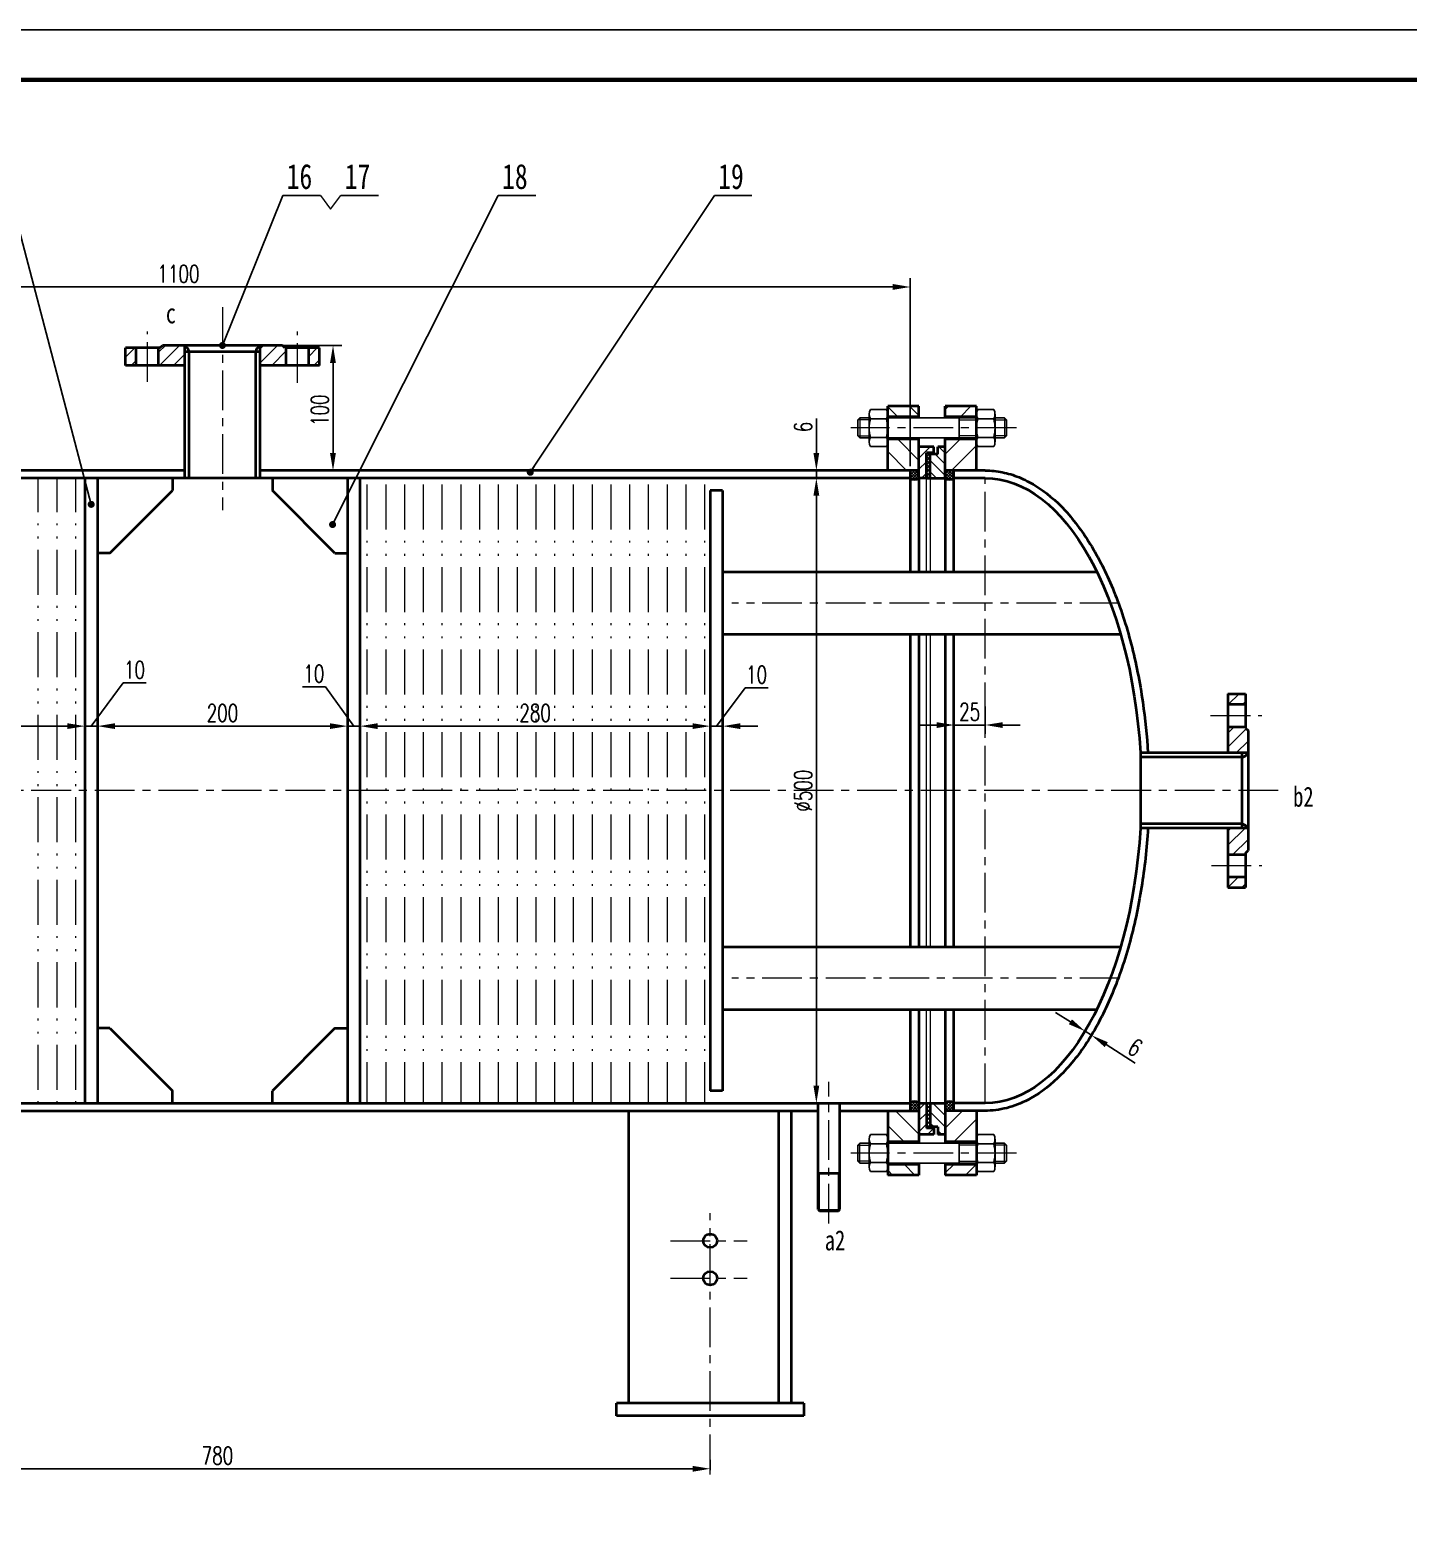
# Model space of a CAD drawing. Header units: millimetres. Extents: x 230 to 3594, y 464 to 2840.
# Drawn here: x 1390 to 2492, y 1642 to 2840 of the extents above; entities that cross this region are included whole.
import ezdxf
from ezdxf.enums import TextEntityAlignment as Align

# ---------------------------------------------------------------- set-up
doc = ezdxf.new("R2010")
doc.units = ezdxf.units.MM
doc.linetypes.add('CENTER', pattern=[50.8, 31.75, -6.35, 6.35, -6.35])
for name, color, linetype, lineweight in [('center', 1, 'CENTER', 15), ('dimension', 2, 'Continuous', 15), ('fill', 4, 'Continuous', 13), ('Text', 2, 'Continuous', 15), ('thin', 3, 'Continuous', 15), ('wide', 7, 'Continuous', 40)]:
    doc.layers.add(name, color=color, linetype=linetype, lineweight=lineweight)
doc.styles.add('L-1', font='SimSun.ttf', dxfattribs={"width": 0.75})
doc.styles.get("Standard").update_dxf_attribs({"font": 'txt.shx', "width": 0.7})
doc.dimstyles.new('ISO-25', dxfattribs={"dimscale": 5.6, "dimtxt": 2.5, "dimasz": 2.5, "dimexe": 1.25, "dimexo": 0.625, "dimtad": 1, "dimdec": 3, "dimdsep": 46, "dimtxsty": 'Standard', "dimcen": 2.5, "dimazin": 2, "dimtfac": 1, "dimtdec": 3, "dimtmove": 0, "dimatfit": 3, "dimfxl": 0, "dimarcsym": 0})
pattern_1 = [(135, (3087.7336, 0), (1.122532, 1.122532), []), (45, (3087.7336, 0), (1.122532, -1.122532), [])]
pattern_2 = [(135, (3087.7336, 0), (1.122532, 1.122532), []), (45, (3087.7336, 0), (1.122532, -1.122532), [])]

# ---------------------------------------------------------------- blocks, each defined once
blk = doc.blocks.new('*D1')
at = {"layer": 'Defpoints', "color": 0}
for p in [(2093.9, 2634.3), (993.9, 2487.5), (2093.9, 2487.5)]:
    blk.add_point(p, dxfattribs=at)
at = {"layer": 'dimension', "color": 0, "lineweight": -2}
for p, q in [((993.9, 2491), (993.9, 2641.3)), ((2093.9, 2491), (2093.9, 2641.3)), ((1007.9, 2634.3), (2079.9, 2634.3))]:
    blk.add_line(p, q, dxfattribs=at)
at = {"layer": 'dimension', "color": 0}
for points in [[(1007.9, 2636.7), (1007.9, 2632), (993.9, 2634.3)], [(2079.9, 2636.7), (2079.9, 2632), (2093.9, 2634.3)]]:
    blk.add_solid(points, dxfattribs=at)
at = {"layer": 'dimension', "color": 0, "insert": (1508.7, 2644.8), "char_height": 14, "attachment_point": 5}
blk.add_mtext('1100', dxfattribs=at)
blk = doc.blocks.new('*D2')
at = {"layer": 'Defpoints', "color": 0}
for p in [(2128.9, 2302.2), (2153.9, 2302.2), (2153.9, 2284)]:
    blk.add_point(p, dxfattribs=at)
at = {"layer": 'dimension', "color": 0, "lineweight": -2}
for p, q in [((2128.9, 2298.7), (2128.9, 2277)), ((2153.9, 2298.7), (2153.9, 2277)), ((2114.9, 2284), (2100.9, 2284)), ((2128.9, 2284), (2153.9, 2284)), ((2167.9, 2284), (2181.9, 2284))]:
    blk.add_line(p, q, dxfattribs=at)
at = {"layer": 'dimension', "color": 0}
for points in [[(2114.9, 2286.3), (2114.9, 2281.6), (2128.9, 2284)], [(2167.9, 2286.3), (2167.9, 2281.6), (2153.9, 2284)]]:
    blk.add_solid(points, dxfattribs=at)
at = {"layer": 'dimension', "color": 0, "insert": (2141.4, 2294.5), "char_height": 14, "attachment_point": 5}
blk.add_mtext('25', dxfattribs=at)
blk = doc.blocks.new('head')
at = {"layer": 'center'}
blk.add_line((250, 25), (-250, 25), dxfattribs=at)
at = {"layer": 'wide'}
for p, q in [((-256, 25), (-256, 0)), ((-250, 25), (-250, 0)), ((250, 25), (250, 0)), ((256, 25), (256, 0)), ((-175, 0), (-256, 0)), ((125, 0), (-125, 0)), ((256, 0), (175, 0))]:
    blk.add_line(p, q, dxfattribs=at)
at = {"layer": 'wide', "extrusion": (0, 0, -1)}
for start_param, end_param in [(0, 1.449902), (1.691691, 3.141593)]:
    blk.add_ellipse((0, 25), major_axis=(-250, 0), ratio=0.5, start_param=start_param, end_param=end_param, dxfattribs=at)
at = {"layer": 'wide'}
for points, knots in [([(-256, 25), (-256, 29.6), (-255.5, 34.1), (-253.7, 43.1), (-252.4, 47.6), (-248.8, 56.4), (-246.6, 60.7), (-238.8, 73.4), (-232.1, 81.4), (-215.7, 96.5), (-206, 103.6), (-184.3, 116.7), (-172.2, 122.6), (-146.1, 133.2), (-132, 137.8), (-102.3, 145.5), (-86.7, 148.6), (-57.4, 152.9), (-43.8, 154.3), (-30.2, 155.1)], [0, 0, 0, 0, 0.099665, 0.099665, 0.199331, 0.199331, 0.298996, 0.298996, 0.496751, 0.496751, 0.694506, 0.694506, 0.89226, 0.89226, 1.090015, 1.090015, 1.28777, 1.28777, 1.45135, 1.45135, 1.45135, 1.45135]), ([(30.1, 155.1), (46.1, 154.1), (61.9, 152.4), (93.2, 147.4), (108.6, 144.1), (137.8, 135.9), (151.7, 131.1), (177.3, 120.2), (189.1, 114.1), (210.1, 100.8), (219.3, 93.5), (235, 78.1), (241.3, 70), (249.2, 55.9), (251.6, 50.2), (254.9, 38.6), (255.8, 32.7), (256, 26.2), (256, 25.6), (256, 25)], [1.690243, 1.690243, 1.690243, 1.690243, 1.881034, 1.881034, 2.078789, 2.078789, 2.276543, 2.276543, 2.474298, 2.474298, 2.672053, 2.672053, 2.869807, 2.869807, 2.999233, 2.999233, 3.128659, 3.128659, 3.141593, 3.141593, 3.141593, 3.141593])]:
    blk.add_open_spline(points, degree=3, knots=knots, dxfattribs=at)
blk = doc.blocks.new('16x95')
at = {"lineweight": 25}
for p, q in [((-93.4, 7.9), (-95, 6.3)), ((-95, 6.3), (-95, -6.5)), ((-85.8, 7.9), (-93.4, 7.9)), ((-71, 7.9), (0, 7.9)), ((-57, 7.9), (-57, -8.1)), ((14.8, 7.9), (22.4, 7.9)), ((22.4, 7.9), (24, 6.3)), ((24, 6.3), (24, -6.5)), ((-93.4, -8.1), (-95, -6.5)), ((-93.4, -8.1), (-85.8, -8.1)), ((0, -8.1), (-71, -8.1)), ((22.4, -8.1), (14.8, -8.1)), ((22.4, -8.1), (24, -6.5))]:
    blk.add_line(p, q, dxfattribs=at)
at = {"lineweight": 13}
for p, q in [((-95, 6.3), (-85.8, 6.3)), ((-93.4, -8.1), (-93.4, 7.9)), ((-71, 6.3), (-57, 6.3)), ((24, 6.3), (14.8, 6.3)), ((22.4, -8.1), (22.4, 7.9)), ((-85.8, -6.5), (-95, -6.5)), ((-57, -6.5), (-71, -6.5)), ((14.8, -6.5), (24, -6.5))]:
    blk.add_line(p, q, dxfattribs=at)
for p, q in [((-85.8, 11.1), (-85.8, -11.1)), ((-72, 7.4), (-84.8, 7.4)), ((-71, -11.1), (-71, 11.1)), ((-71, -11.1), (-71, 11.1)), ((0, -11.1), (0, 11.1)), ((1, 7.4), (13.8, 7.4)), ((14.8, 11.1), (14.8, -11.1)), ((-72, -7.4), (-84.8, -7.4)), ((1, -7.4), (13.8, -7.4))]:
    blk.add_line(p, q)
for points in [[(-72, 14.8), (-84.8, 14.8)], [(1, 14.8), (13.8, 14.8)], [(-84.8, -14.8), (-72, -14.8)], [(13.8, -14.8), (1, -14.8)]]:
    blk.add_lwpolyline(points)
for centre, radius, start, end in [((-78.6, 11.1), 7.18, 149.0201, 210.9799), ((-78.2, 11.1), 7.16, 328.9298, 31.0683), ((7.2, 11.1), 7.16, 148.9317, 211.0702), ((7.6, 11.1), 7.18, 329.0201, 30.9799), ((-58.6, 0), 27.2, 164.2217, 195.7782), ((-98.2, 0), 27.2, 344.2218, 15.7783), ((27.2, 0), 27.2, 164.2217, 195.7782), ((-12.4, 0), 27.2, 344.2218, 15.7783), ((-78.6, -11.1), 7.18, 149.0201, 210.9799), ((-78.2, -11.1), 7.18, 329.0212, 30.9788), ((7.2, -11.1), 7.18, 149.0212, 210.9788), ((7.6, -11.1), 7.18, 329.0201, 30.9799)]:
    blk.add_arc(centre, radius, start, end)
blk = doc.blocks.new('*D8')
at = {"layer": 'Defpoints', "color": 0}
for p in [(2231.1, 2035), (2236.2, 2031.7), (2238.8, 2035.9)]:
    blk.add_point(p, dxfattribs=at)
at = {"layer": 'dimension', "color": 0, "lineweight": -2}
for p, q in [((2221.9, 2046.6), (2210.1, 2054.1)), ((2233, 2037.9), (2237.5, 2045)), ((2233.7, 2039.1), (2238.8, 2035.9)), ((2238, 2034.7), (2242.6, 2041.8)), ((2250.6, 2028.4), (2273.8, 2013.6))]:
    blk.add_line(p, q, dxfattribs=at)
at = {"layer": 'dimension', "color": 0}
for points in [[(2223.2, 2048.6), (2220.7, 2044.7), (2233.7, 2039.1)], [(2251.9, 2030.3), (2249.4, 2026.4), (2238.8, 2035.9)]]:
    blk.add_solid(points, dxfattribs=at)
at = {"layer": 'dimension', "color": 0, "insert": (2273.8, 2026.1), "char_height": 14, "attachment_point": 5, "rotation": 327.5262}
blk.add_mtext('6', dxfattribs=at)
blk = doc.blocks.new('*D9')
at = {"layer": 'Defpoints', "color": 0}
for p in [(1153.9, 1684.7), (1933.9, 1689.2), (1933.9, 1684.7)]:
    blk.add_point(p, dxfattribs=at)
at = {"layer": 'dimension', "color": 0, "lineweight": -2}
for p, q in [((1153.9, 1688.2), (1153.9, 1696.2)), ((1933.9, 1688.2), (1933.9, 1696.2)), ((1167.9, 1689.2), (1919.9, 1689.2))]:
    blk.add_line(p, q, dxfattribs=at)
at = {"layer": 'dimension', "color": 0}
for points in [[(1167.9, 1691.5), (1167.9, 1686.8), (1153.9, 1689.2)], [(1919.9, 1691.5), (1919.9, 1686.8), (1933.9, 1689.2)]]:
    blk.add_solid(points, dxfattribs=at)
at = {"layer": 'dimension', "color": 0, "insert": (1539.9, 1699.7), "char_height": 14, "attachment_point": 5}
blk.add_mtext('780', dxfattribs=at)
blk = doc.blocks.new('*D10')
at = {"layer": 'Defpoints', "color": 0}
for p in [(1582.4, 2587.5), (1632.3, 2587.5), (1617.3, 2487.5)]:
    blk.add_point(p, dxfattribs=at)
at = {"layer": 'dimension', "color": 0, "lineweight": -2}
for p, q in [((1585.9, 2587.5), (1639.3, 2587.5)), ((1632.3, 2501.5), (1632.3, 2573.5)), ((1620.8, 2487.5), (1639.3, 2487.5))]:
    blk.add_line(p, q, dxfattribs=at)
at = {"layer": 'dimension', "color": 0}
for points in [[(1629.9, 2573.5), (1634.6, 2573.5), (1632.3, 2587.5)], [(1629.9, 2501.5), (1634.6, 2501.5), (1632.3, 2487.5)]]:
    blk.add_solid(points, dxfattribs=at)
at = {"layer": 'dimension', "color": 0, "insert": (1621.8, 2535.7), "char_height": 14, "attachment_point": 5, "rotation": 90}
blk.add_mtext('100', dxfattribs=at)
blk = doc.blocks.new('*D11')
at = {"layer": 'Defpoints', "color": 0}
for p in [(1443.9, 2306.2), (1643.9, 2306.2), (1643.9, 2283.1)]:
    blk.add_point(p, dxfattribs=at)
at = {"layer": 'dimension', "color": 0, "lineweight": -2}
for p, q in [((1443.9, 2302.7), (1443.9, 2276.1)), ((1643.9, 2302.7), (1643.9, 2276.1)), ((1457.9, 2283.1), (1629.9, 2283.1))]:
    blk.add_line(p, q, dxfattribs=at)
at = {"layer": 'dimension', "color": 0}
for points in [[(1457.9, 2285.4), (1457.9, 2280.8), (1443.9, 2283.1)], [(1629.9, 2285.4), (1629.9, 2280.8), (1643.9, 2283.1)]]:
    blk.add_solid(points, dxfattribs=at)
at = {"layer": 'dimension', "color": 0, "insert": (1543.9, 2293.6), "char_height": 14, "attachment_point": 5}
blk.add_mtext('200', dxfattribs=at)
blk = doc.blocks.new('*D12')
at = {"layer": 'Defpoints', "color": 0}
for p in [(1643.9, 2306.2), (1653.9, 2283.1), (1653.9, 2283.1)]:
    blk.add_point(p, dxfattribs=at)
at = {"layer": 'dimension', "color": 0, "lineweight": -2}
for p, q in [((1626.2, 2314.6), (1607.8, 2314.6)), ((1648.9, 2283.1), (1626.2, 2314.6)), ((1643.9, 2302.7), (1643.9, 2276.1)), ((1653.9, 2286.6), (1653.9, 2290.1)), ((1629.9, 2283.1), (1615.9, 2283.1)), ((1643.9, 2283.1), (1653.9, 2283.1)), ((1643.9, 2283.1), (1653.9, 2283.1)), ((1667.9, 2283.1), (1681.9, 2283.1))]:
    blk.add_line(p, q, dxfattribs=at)
at = {"layer": 'dimension', "color": 0}
for points in [[(1629.9, 2285.4), (1629.9, 2280.8), (1643.9, 2283.1)], [(1667.9, 2285.4), (1667.9, 2280.8), (1653.9, 2283.1)]]:
    blk.add_solid(points, dxfattribs=at)
at = {"layer": 'dimension', "color": 0, "insert": (1617, 2325.1), "char_height": 14, "attachment_point": 5}
blk.add_mtext('10', dxfattribs=at)
blk = doc.blocks.new('*D13')
at = {"layer": 'Defpoints', "color": 0}
for p in [(1653.9, 2283.1), (1933.9, 2283.1), (1933.9, 2283.1)]:
    blk.add_point(p, dxfattribs=at)
at = {"layer": 'dimension', "color": 0, "lineweight": -2}
for p, q in [((1653.9, 2286.6), (1653.9, 2290.1)), ((1933.9, 2286.6), (1933.9, 2290.1)), ((1667.9, 2283.1), (1919.9, 2283.1))]:
    blk.add_line(p, q, dxfattribs=at)
at = {"layer": 'dimension', "color": 0}
for points in [[(1667.9, 2285.4), (1667.9, 2280.8), (1653.9, 2283.1)], [(1919.9, 2285.4), (1919.9, 2280.8), (1933.9, 2283.1)]]:
    blk.add_solid(points, dxfattribs=at)
at = {"layer": 'dimension', "color": 0, "insert": (1793.9, 2293.6), "char_height": 14, "attachment_point": 5}
blk.add_mtext('280', dxfattribs=at)
blk = doc.blocks.new('*D14')
at = {"layer": 'Defpoints', "color": 0}
for p in [(1933.9, 2283.1), (1943.9, 2283.1), (1943.9, 2283.1)]:
    blk.add_point(p, dxfattribs=at)
at = {"layer": 'dimension', "color": 0, "lineweight": -2}
for p, q in [((1938.9, 2283.1), (1961.8, 2313.7)), ((1961.8, 2313.7), (1980.2, 2313.7)), ((1933.9, 2286.6), (1933.9, 2290.1)), ((1943.9, 2286.6), (1943.9, 2290.1)), ((1919.9, 2283.1), (1905.9, 2283.1)), ((1933.9, 2283.1), (1943.9, 2283.1)), ((1933.9, 2283.1), (1943.9, 2283.1)), ((1957.9, 2283.1), (1971.9, 2283.1))]:
    blk.add_line(p, q, dxfattribs=at)
at = {"layer": 'dimension', "color": 0}
for points in [[(1919.9, 2285.4), (1919.9, 2280.8), (1933.9, 2283.1)], [(1957.9, 2285.4), (1957.9, 2280.8), (1943.9, 2283.1)]]:
    blk.add_solid(points, dxfattribs=at)
at = {"layer": 'dimension', "color": 0, "insert": (1971, 2324.2), "char_height": 14, "attachment_point": 5}
blk.add_mtext('10', dxfattribs=at)
blk = doc.blocks.new('*D15')
at = {"layer": 'Defpoints', "color": 0}
for p in [(1443.9, 2306.2), (1433.9, 2283.1), (1433.9, 2283.1)]:
    blk.add_point(p, dxfattribs=at)
at = {"layer": 'dimension', "color": 0, "lineweight": -2}
for p, q in [((1438.9, 2283.1), (1464.4, 2317.6)), ((1464.4, 2317.6), (1482.9, 2317.6)), ((1443.9, 2302.7), (1443.9, 2276.1)), ((1433.9, 2286.6), (1433.9, 2290.1)), ((1419.9, 2283.1), (1405.9, 2283.1)), ((1443.9, 2283.1), (1433.9, 2283.1)), ((1443.9, 2283.1), (1433.9, 2283.1)), ((1457.9, 2283.1), (1471.9, 2283.1))]:
    blk.add_line(p, q, dxfattribs=at)
at = {"layer": 'dimension', "color": 0}
for points in [[(1419.9, 2285.4), (1419.9, 2280.8), (1433.9, 2283.1)], [(1457.9, 2285.4), (1457.9, 2280.8), (1443.9, 2283.1)]]:
    blk.add_solid(points, dxfattribs=at)
at = {"layer": 'dimension', "color": 0, "insert": (1473.6, 2328.1), "char_height": 14, "attachment_point": 5}
blk.add_mtext('10', dxfattribs=at)
blk = doc.blocks.new('*D16')
at = {"layer": 'Defpoints', "color": 0}
for p in [(1153.9, 2283.1), (1153.9, 2283.1), (1433.9, 2283.1)]:
    blk.add_point(p, dxfattribs=at)
at = {"layer": 'dimension', "color": 0, "lineweight": -2}
for p, q in [((1153.9, 2286.6), (1153.9, 2290.1)), ((1433.9, 2286.6), (1433.9, 2290.1)), ((1419.9, 2283.1), (1167.9, 2283.1))]:
    blk.add_line(p, q, dxfattribs=at)
at = {"layer": 'dimension', "color": 0}
for points in [[(1167.9, 2285.4), (1167.9, 2280.8), (1153.9, 2283.1)], [(1419.9, 2285.4), (1419.9, 2280.8), (1433.9, 2283.1)]]:
    blk.add_solid(points, dxfattribs=at)
at = {"layer": 'dimension', "color": 0, "insert": (1293.9, 2293.6), "char_height": 14, "attachment_point": 5}
blk.add_mtext('280', dxfattribs=at)
blk = doc.blocks.new('*D18')
at = {"layer": 'Defpoints', "color": 0}
for p in [(2018.8, 2481.5), (2020.5, 2481.5), (2020.5, 1981.5)]:
    blk.add_point(p, dxfattribs=at)
at = {"layer": 'dimension', "color": 0, "lineweight": -2}
for p, q in [((2017, 2481.5), (2011.8, 2481.5)), ((2018.8, 1995.5), (2018.8, 2467.5)), ((2017, 1981.5), (2011.8, 1981.5))]:
    blk.add_line(p, q, dxfattribs=at)
at = {"layer": 'dimension', "color": 0}
for points in [[(2016.5, 2467.5), (2021.1, 2467.5), (2018.8, 2481.5)], [(2016.5, 1995.5), (2021.1, 1995.5), (2018.8, 1981.5)]]:
    blk.add_solid(points, dxfattribs=at)
at = {"layer": 'dimension', "color": 0, "insert": (2008.3, 2231.5), "char_height": 14, "attachment_point": 5, "rotation": 90}
blk.add_mtext('%%c500', dxfattribs=at)
blk = doc.blocks.new('*D19')
at = {"layer": 'Defpoints', "color": 0}
for p in [(2018.8, 2487.5), (2018.8, 2487.5), (2020.5, 2481.5)]:
    blk.add_point(p, dxfattribs=at)
at = {"layer": 'dimension', "color": 0, "lineweight": -2}
for p, q in [((2018.8, 2501.5), (2018.8, 2529.1)), ((2015.3, 2487.5), (2011.8, 2487.5)), ((2017, 2481.5), (2011.8, 2481.5)), ((2018.8, 2481.5), (2018.8, 2487.5)), ((2018.8, 2467.5), (2018.8, 2453.5))]:
    blk.add_line(p, q, dxfattribs=at)
at = {"layer": 'dimension', "color": 0}
for points in [[(2016.5, 2501.5), (2021.1, 2501.5), (2018.8, 2487.5)], [(2016.5, 2467.5), (2021.1, 2467.5), (2018.8, 2481.5)]]:
    blk.add_solid(points, dxfattribs=at)
at = {"layer": 'dimension', "color": 0, "insert": (2008.3, 2522.3), "char_height": 14, "attachment_point": 5, "rotation": 90}
blk.add_mtext('6', dxfattribs=at)
blk = doc.blocks.new('A1-H')
at = {"lineweight": 60}
blk.add_line((806, 0), (0, 0), dxfattribs=at)
blk.add_lwpolyline([(-25, -584), (816, -584), (816, 10), (-25, 10)], close=True)
at = {"style": 'L-1', "oblique": 3, "width": 0.75}
for tag, p in [('001', (728.97, -531.34)), ('NAME', (780.95, -546.3)), ('DRAWINGNO.', (781.74, -565.21))]:
    blk.add_attdef(tag, text='', height=5, dxfattribs=at).set_placement(p, align=Align.MIDDLE)
at = {"style": 'L-1', "width": 0.75}
for tag, p in [('002', (738.44, -560.75)), ('1:X', (750.28, -560.75)), ('003', (726.17, -570.08)), ('004', (750.44, -570.08))]:
    blk.add_attdef(tag, text='', height=3.5, dxfattribs=at).set_placement(p, align=Align.MIDDLE)

msp = doc.modelspace()

# ---------------------------------------------------------------- hatches: boundary and pattern name
at = {"layer": 'fill'}
h = msp.add_hatch(dxfattribs=at)
h.set_pattern_fill('ANSI31', color=256, scale=2.5, style=0)
h.set_pattern_definition([(45, (147.817, 642.1954), (-5.61266, 5.61266), [])])
h.paths.add_polyline_path([(1474.8668, 2585.5395), (1466.3668, 2585.5395), (1466.3668, 2571.5395), (1474.8668, 2571.5395)])
h.paths.add_polyline_path([(1495.8668, 2587.5395), (1493.8668, 2585.5395), (1492.8668, 2585.5395), (1492.8668, 2571.5395), (1513.7167, 2571.5395), (1513.7167, 2587.5395)])
h.paths.add_polyline_path([(1594.8668, 2571.5395), (1594.8668, 2585.5395), (1593.8668, 2585.5395), (1591.8668, 2587.5395), (1574.0167, 2587.5395), (1574.0167, 2571.5395)])
h.paths.add_polyline_path([(1621.3668, 2585.5395), (1612.8668, 2585.5395), (1612.8668, 2571.5395), (1621.3668, 2571.5395)])
h = msp.add_hatch(dxfattribs=at)
h.set_pattern_fill('ANSI31', color=256, scale=4, style=0)
h.set_pattern_definition([(135, (3087.734, 0), (8.980256, 8.980256), [])])
h.paths.add_polyline_path([(2075.8668, 2539.0395), (2100.8668, 2539.0395), (2100.8668, 2530.5395), (2075.8668, 2530.5395), (2075.8668, 2532.5174, 0.000696588), (2075.8668, 2532.5374)])
h.paths.add_polyline_path([(2075.8668, 2510.1406, 0.014974976), (2075.8668, 2510.5694), (2075.8668, 2512.5395), (2100.8668, 2512.5395), (2100.8668, 2487.5395), (2075.8668, 2487.5395)])
h = msp.add_hatch(dxfattribs=at)
h.set_pattern_fill('ANSI31', color=256, scale=4, angle=90, style=0)
h.set_pattern_definition([(45, (3087.734, 0), (8.980256, -8.980256), [])])
h.paths.add_polyline_path([(2121.8668, 2539.0395), (2146.8668, 2539.0395), (2146.8668, 2532.5374, 0.000696588), (2146.8668, 2532.5174), (2146.8668, 2530.5395), (2121.8668, 2530.5395)])
h.paths.add_polyline_path([(2121.8668, 2512.5395), (2146.8668, 2512.5395), (2146.8668, 2510.5694, 0.014974976), (2146.8668, 2510.1406), (2146.8668, 2487.5395), (2121.8668, 2487.5395)])
h = msp.add_hatch(dxfattribs=at)
h.set_pattern_fill('ANSI31', color=256, scale=2, angle=90, style=0)
h.set_pattern_definition([(45, (3087.7336, 0), (4.490128, -4.490128), [])])
h.paths.add_polyline_path([(2100.8668, 2506.5395), (2112.8668, 2506.5395), (2112.8668, 2501.5395), (2106.8668, 2501.5395), (2106.8668, 2481.5395), (2100.8668, 2481.5395)])
h = msp.add_hatch(dxfattribs=at)
h.set_pattern_fill('ANSI31', color=256, scale=2, style=0)
h.set_pattern_definition([(135, (3087.7336, 0), (4.490128, 4.490128), [])])
h.paths.add_polyline_path([(2109.8668, 2500.5395), (2115.8668, 2500.5395), (2115.8668, 2506.5395), (2121.8668, 2506.5395), (2121.8668, 2481.5395), (2109.8668, 2481.5395)])
h = msp.add_hatch(dxfattribs=at)
h.set_pattern_fill('ANSI37', color=256, scale=0.7, style=0)
h.set_pattern_definition([(225, (3087.7336, 4463.079), (1.5715448, -1.5715448), []), (315, (3087.7336, 4463.079), (1.5715448, 1.5715448), [])])
h.paths.add_polyline_path([(2106.8668, 2481.5395), (2109.8668, 2481.5395), (2109.8668, 2501.5395), (2106.8668, 2501.5395)])
h = msp.add_hatch(dxfattribs=at)
h.set_pattern_fill('ACAD_ISO12W100', color=256, scale=3, angle=-90, style=0)
h.set_pattern_definition([(270, (151.317, 642.195), (15, -2e-15), [36, -9, 1.5, -9, 1.5, -9])])
h.paths.add_polyline_path([(1433.8668, 2231.5395), (1433.8668, 2481.5395), (1153.8668, 2481.5395), (1153.8668, 2461.5395), (1153.8668, 2231.5395)])
edge = h.paths.add_edge_path()
edge.add_line((1153.8668, 2231.5395), (1153.8668, 2174.2545))
edge.add_spline(control_points=[(1153.8668, 2174.2545), (1172.4562, 2182.112), (1200.294, 2202.9985), (1239.9258, 2148.3298), (1223.1417, 2096.3533), (1277.7514, 2048.1357), (1258.3475, 2009.6967), (1270.222, 1988.6439), (1273.8563, 1981.5395)], knot_values=[283.096136505, 283.096136505, 283.096136505, 283.096136505, 336.924991055, 374.790320088, 449.57305676, 493.339565578, 537.509288644, 560.463478647, 560.463478647, 560.463478647, 560.463478647], degree=3, periodic=0)
edge.add_line((1273.8563, 1981.5395), (1433.8668, 1981.5395))
edge.add_line((1433.8668, 1981.5395), (1433.8668, 2231.5395))
edge.add_line((1433.8668, 2231.5395), (1153.8668, 2231.5395))
h = msp.add_hatch(dxfattribs=at)
h.set_pattern_fill('ACAD_ISO12W100', color=256, scale=3, angle=-90, style=0)
h.set_pattern_definition([(270, (519.421, 3268.317), (15, -3e-15), [36, -9, 1.5, -9, 1.5, -9])])
h.paths.add_polyline_path([(1933.8668, 2231.5395), (1933.8668, 2481.5395), (1653.8668, 2481.5395), (1653.8668, 2231.5395)])
h.paths.add_polyline_path([(1933.8668, 1981.5395), (1933.8668, 2231.5395), (1653.8668, 2231.5395), (1653.8668, 1981.5395)])
h = msp.add_hatch(dxfattribs=at)
h.set_pattern_fill('ANSI37', color=256, scale=0.5, style=0)
h.set_pattern_definition(pattern_1)
h.paths.add_polyline_path([(2093.8668, 2487.5395), (2100.8668, 2487.5395), (2100.8668, 2481.5395, -0.305368812), (2093.8668, 2481.5395)])
h = msp.add_hatch(dxfattribs=at)
h.set_pattern_fill('ANSI37', color=256, scale=0.5, style=0)
h.set_pattern_definition(pattern_1)
h.paths.add_polyline_path([(2121.8668, 2487.5395), (2128.8668, 2487.5395), (2128.8668, 2481.5395, -0.305368812), (2121.8668, 2481.5395)])
h = msp.add_hatch(dxfattribs=at)
h.set_pattern_fill('ANSI31', color=256, scale=2.5, style=0)
h.set_pattern_definition([(45, (151.317, 642.1954), (-5.61266, 5.61266), [])])
h.paths.add_polyline_path([(2361.9653, 2309.0395), (2347.9653, 2309.0395), (2347.9653, 2300.5395), (2361.9653, 2300.5395)])
h.paths.add_polyline_path([(2363.9653, 2279.5395), (2361.9653, 2281.5395), (2361.9653, 2282.5395), (2347.9653, 2282.5395), (2347.9653, 2261.6895), (2363.9653, 2261.6895)])
h.paths.add_polyline_path([(2363.9653, 2201.3895), (2347.9653, 2201.3895), (2347.9653, 2180.5395), (2361.9653, 2180.5395), (2361.9653, 2181.5395), (2363.9653, 2183.5395)])
h.paths.add_polyline_path([(2361.9653, 2162.5395), (2347.9653, 2162.5395), (2347.9653, 2154.0395), (2361.9653, 2154.0395)])
h = msp.add_hatch(dxfattribs=at)
h.set_pattern_fill('ANSI37', color=256, scale=0.5, style=0)
h.set_pattern_definition(pattern_2)
h.paths.add_polyline_path([(2093.8668, 1981.5395, -0.305368812), (2100.8668, 1981.5395), (2100.8668, 1975.5395), (2093.8668, 1975.5395)])
h = msp.add_hatch(dxfattribs=at)
h.set_pattern_fill('ANSI31', color=256, scale=2, angle=90, style=0)
h.set_pattern_definition([(45, (3087.7336, 0), (4.490128, -4.490128), [])])
h.paths.add_polyline_path([(2100.8668, 1981.5395), (2106.8668, 1981.5395), (2106.8668, 1961.5395), (2112.8668, 1961.5395), (2112.8668, 1956.5395), (2100.8668, 1956.5395)])
h = msp.add_hatch(dxfattribs=at)
h.set_pattern_fill('ANSI37', color=256, scale=0.7, style=0)
h.set_pattern_definition([(135, (3087.7336, 0), (1.5715448, 1.5715448), []), (45, (3087.7336, 0), (1.5715448, -1.5715448), [])])
h.paths.add_polyline_path([(2106.8668, 1981.5395), (2109.8668, 1981.5395), (2109.8668, 1961.5395), (2106.8668, 1961.5395)])
h = msp.add_hatch(dxfattribs=at)
h.set_pattern_fill('ANSI31', color=256, scale=2, style=0)
h.set_pattern_definition([(135, (3087.7336, 0), (4.490128, 4.490128), [])])
h.paths.add_polyline_path([(2109.8668, 1981.5395), (2121.8668, 1981.5395), (2121.8668, 1956.5395), (2115.8668, 1956.5395), (2115.8668, 1962.5395), (2109.8668, 1962.5395)])
h = msp.add_hatch(dxfattribs=at)
h.set_pattern_fill('ANSI37', color=256, scale=0.5, style=0)
h.set_pattern_definition(pattern_2)
h.paths.add_polyline_path([(2121.8668, 1981.5395, -0.305368812), (2128.8668, 1981.5395), (2128.8668, 1975.5395), (2121.8668, 1975.5395)])
h = msp.add_hatch(dxfattribs=at)
h.set_pattern_fill('ANSI31', color=256, scale=4, style=0)
h.set_pattern_definition([(135, (3087.734, 0), (8.980256, 8.980256), [])])
h.paths.add_polyline_path([(2075.8668, 1975.5395), (2100.8668, 1975.5395), (2100.8668, 1950.5395), (2075.8668, 1950.5395), (2075.8668, 1952.5096, 0.014974976), (2075.8668, 1952.9384)])
h.paths.add_polyline_path([(2075.8668, 1930.5415, 0.000696588), (2075.8668, 1930.5615), (2075.8668, 1932.5395), (2100.8668, 1932.5395), (2100.8668, 1924.0395), (2075.8668, 1924.0395)])
h = msp.add_hatch(dxfattribs=at)
h.set_pattern_fill('ANSI31', color=256, scale=4, angle=90, style=0)
h.set_pattern_definition([(45, (3087.734, 0), (8.980256, -8.980256), [])])
h.paths.add_polyline_path([(2121.8668, 1950.5395), (2121.8668, 1975.5395), (2146.8668, 1975.5395), (2146.8668, 1952.9384, 0.014974976), (2146.8668, 1952.5096), (2146.8668, 1950.5395)])
h.paths.add_polyline_path([(2121.8668, 1924.0395), (2121.8668, 1932.5395), (2146.8668, 1932.5395), (2146.8668, 1930.5615, 0.000696588), (2146.8668, 1930.5415), (2146.8668, 1924.0395)])

# ---------------------------------------------------------------- linework, layer by layer
for p, q in [((1622.1896, 2707.4402), (1592.1896, 2707.4402)), ((1668.6401, 2707.4402), (1638.6401, 2707.4402)), ((1794.4533, 2707.4402), (1764.4533, 2707.4402)), ((1967.2461, 2707.4402), (1937.2461, 2707.4402))]:
    msp.add_line(p, q)
at = {"layer": 'center'}
for p, q in [((1543.8668, 2618.2288), (1543.8668, 2455.7674)), ((1483.8668, 2558.3509), (1483.8668, 2598.7195)), ((1603.8668, 2557.6653), (1603.8668, 2598.7195)), ((2178.9016, 2521.5395), (2046.4929, 2521.5395)), ((2261.318, 2381.5395), (1951.318, 2381.5395)), ((2334.0912, 2291.5395), (2375.1453, 2291.5395)), ((2388.01, 2231.5395), (650.795, 2231.5395)), ((2334.7768, 2171.5395), (2375.1453, 2171.5395)), ((2261.318, 2081.5395), (1951.318, 2081.5395)), ((2028.8668, 1885.3953), (2028.8668, 1998.5764)), ((2178.9016, 1941.5395), (2046.4929, 1941.5395)), ((1933.8668, 1684.7307), (1933.8668, 1893.5007)), ((1902.0913, 1871.5395), (1963.4695, 1871.5395)), ((1902.0913, 1841.5395), (1963.4695, 1841.5395))]:
    msp.add_line(p, q, dxfattribs=at)
at = {"layer": 'dimension'}
for p, q in [((1622.1896, 2707.4402), (1630.4148, 2696.5142)), ((1630.4148, 2696.5142), (1638.6401, 2707.4402))]:
    msp.add_line(p, q, dxfattribs=at)
at = {"layer": 'thin'}
for p, q in [((2106.8668, 2406.5395), (2106.8668, 2481.5395)), ((2109.8668, 2481.5395), (2109.8668, 2406.5395)), ((2106.8668, 2106.5395), (2106.8668, 2356.5395)), ((2109.8668, 2356.5395), (2109.8668, 2106.5395)), ((2106.8668, 1981.5395), (2106.8668, 2056.5395)), ((2109.8668, 2056.5395), (2109.8668, 1981.5395)), ((2021.2668, 1895.5395), (2021.2668, 1925.5395)), ((2036.4668, 1895.5395), (2036.4668, 1925.5395)), ((2020.2668, 1896.5395), (2037.4668, 1896.5395))]:
    msp.add_line(p, q, dxfattribs=at)
at = {"layer": 'wide'}
for p, q in [((1466.3668, 2571.5395), (1466.3668, 2585.5395)), ((1493.8668, 2585.5395), (1466.3668, 2585.5395)), ((1474.8668, 2571.5395), (1474.8668, 2585.5395)), ((1492.8668, 2571.5395), (1492.8668, 2585.5395)), ((1493.8668, 2585.5395), (1495.8668, 2587.5395)), ((1591.8668, 2587.5395), (1495.8668, 2587.5395)), ((1513.7167, 2481.5286), (1513.7167, 2587.5395)), ((1574.0167, 2582.5395), (1513.7167, 2582.5395)), ((1517.2167, 2481.5286), (1517.2167, 2582.5395)), ((1570.5167, 2481.5286), (1570.5167, 2582.5395)), ((1574.0167, 2481.5286), (1574.0167, 2587.5395)), ((1593.8668, 2585.5395), (1591.8668, 2587.5395)), ((1621.3668, 2585.5395), (1593.8668, 2585.5395)), ((1594.8668, 2571.5395), (1594.8668, 2585.5395)), ((1612.8668, 2571.5395), (1612.8668, 2585.5395)), ((1621.3668, 2571.5395), (1621.3668, 2585.5395)), ((1513.7167, 2571.5395), (1466.3668, 2571.5395)), ((1621.3668, 2571.5395), (1574.0167, 2571.5395)), ((2100.8668, 2539.0395), (2075.8668, 2539.0395)), ((2075.8668, 2487.5395), (2075.8668, 2539.0395)), ((2100.8668, 2530.5395), (2075.8668, 2530.5395)), ((2100.8668, 2529.5395), (2100.8668, 2539.0395)), ((2146.8668, 2539.0395), (2121.8668, 2539.0395)), ((2121.8668, 2529.5395), (2121.8668, 2539.0395)), ((2146.8668, 2530.5395), (2121.8668, 2530.5395)), ((2146.8668, 2487.5395), (2146.8668, 2539.0395)), ((2100.8668, 2512.5395), (2075.8668, 2512.5395)), ((2100.8668, 2481.5395), (2100.8668, 2513.5395)), ((2112.8668, 2506.5395), (2100.8668, 2506.5395)), ((2112.8668, 2501.5395), (2112.8668, 2506.5395)), ((2115.8668, 2500.5395), (2115.8668, 2506.5395)), ((2121.8668, 2506.5395), (2115.8668, 2506.5395)), ((2121.8668, 2481.5395), (2121.8668, 2513.5395)), ((2146.8668, 2512.5395), (2121.8668, 2512.5395)), ((2112.8668, 2501.5395), (2106.8668, 2501.5395)), ((2106.8668, 2481.5395), (2106.8668, 2501.5395)), ((2109.8668, 2481.5395), (2109.8668, 2501.5395)), ((2115.8668, 2500.5395), (2109.8668, 2500.5395)), ((1513.7167, 2487.5395), (986.8668, 2487.5395)), ((2093.8668, 2481.5395), (993.8668, 2481.5395)), ((1433.8668, 2481.5395), (1433.8668, 1981.5395)), ((1443.8668, 2481.5395), (1443.8668, 1981.5395)), ((1503.8668, 2481.5395), (1503.8668, 2471.5395)), ((2100.8668, 2487.5395), (1574.0167, 2487.5395)), ((1583.8668, 2481.5395), (1583.8668, 2471.5395)), ((1643.8668, 2481.5395), (1643.8668, 1981.5395)), ((1653.8668, 2481.5395), (1653.8668, 1981.5395)), ((2093.8668, 2487.5395), (2093.8668, 2406.5395)), ((2106.8668, 2481.5395), (2100.8668, 2481.5395)), ((2100.8668, 2481.5395), (2100.8668, 2406.5395)), ((2106.8668, 2481.5395), (2121.8668, 2481.5395)), ((2146.8668, 2487.5395), (2121.8668, 2487.5395)), ((2121.8668, 2481.5395), (2121.8668, 2406.5395)), ((1453.8668, 2421.5395), (1503.8668, 2471.5395)), ((1633.8668, 2421.5395), (1583.8668, 2471.5395)), ((1933.8668, 2471.5395), (1933.8668, 1991.5395)), ((1943.8668, 2471.5395), (1933.8668, 2471.5395)), ((1943.8668, 2471.5395), (1943.8668, 1991.5395)), ((1453.8668, 2421.5395), (1443.8668, 2421.5395)), ((1633.8668, 2421.5395), (1643.8668, 2421.5395)), ((1943.8668, 2406.5395), (2243.1346, 2406.5395)), ((1943.8668, 2356.5395), (2262.12, 2356.5395)), ((2093.8668, 2356.5395), (2093.8668, 2106.5395)), ((2100.8668, 2356.5395), (2100.8668, 2106.5395)), ((2121.8668, 2356.5395), (2121.8668, 2106.5395)), ((2347.9653, 2309.0395), (2361.9653, 2309.0395)), ((2347.9653, 2309.0395), (2347.9653, 2261.6895)), ((2347.9653, 2300.5395), (2361.9653, 2300.5395)), ((2361.9653, 2309.0395), (2361.9653, 2281.5395)), ((2347.9653, 2282.5395), (2361.9653, 2282.5395)), ((2361.9653, 2281.5395), (2363.9653, 2279.5395)), ((2363.9653, 2279.5395), (2363.9653, 2183.5395)), ((2363.9653, 2261.6895), (2277.9544, 2261.6895)), ((2277.9544, 2261.6895), (2277.9544, 2201.3895)), ((2358.9653, 2258.1895), (2277.9544, 2258.1895)), ((2358.9653, 2261.6895), (2358.9653, 2201.3895)), ((2358.9653, 2204.8895), (2277.9544, 2204.8895)), ((2363.9653, 2201.3895), (2277.9544, 2201.3895)), ((2347.9653, 2201.3895), (2347.9653, 2154.0395)), ((2347.9653, 2180.5395), (2361.9653, 2180.5395)), ((2361.9653, 2181.5395), (2363.9653, 2183.5395)), ((2361.9653, 2181.5395), (2361.9653, 2154.0395)), ((2347.9653, 2162.5395), (2361.9653, 2162.5395)), ((2347.9653, 2154.0395), (2361.9653, 2154.0395)), ((1943.8668, 2106.5395), (2262.12, 2106.5395)), ((1943.8668, 2056.5395), (2243.1346, 2056.5395)), ((2093.8668, 2056.5395), (2093.8668, 1975.5395)), ((2100.8668, 2056.5395), (2100.8668, 1981.5395)), ((2121.8668, 2056.5395), (2121.8668, 1981.5395)), ((1453.8668, 2041.5395), (1443.8668, 2041.5395)), ((1453.8668, 2041.5395), (1503.8668, 1991.5395)), ((1633.8668, 2041.5395), (1583.8668, 1991.5395)), ((1633.8668, 2041.5395), (1643.8668, 2041.5395)), ((1503.8668, 1981.5395), (1503.8668, 1991.5395)), ((1583.8668, 1981.5395), (1583.8668, 1991.5395)), ((1943.8668, 1991.5395), (1933.8668, 1991.5395)), ((1273.8563, 1981.5395), (2093.8668, 1981.5395)), ((2020.2668, 1896.5395), (2020.2668, 1981.5395)), ((2037.4668, 1896.5395), (2037.4668, 1981.5395)), ((2100.8668, 1981.5395), (2100.8668, 1949.5395)), ((2100.8668, 1981.5395), (2106.8668, 1981.5395)), ((2106.8668, 1981.5395), (2121.8668, 1981.5395)), ((2106.8668, 1981.5395), (2106.8668, 1961.5395)), ((2109.8668, 1981.5395), (2109.8668, 1961.5395)), ((2121.8668, 1981.5395), (2121.8668, 1949.5395)), ((1218.8668, 1975.5395), (2020.2668, 1975.5395)), ((1868.8668, 1741.5395), (1868.8668, 1975.5395)), ((1988.8668, 1741.5395), (1988.8668, 1975.5395)), ((1998.8668, 1741.5395), (1998.8668, 1975.5395)), ((2037.4668, 1975.5395), (2100.8668, 1975.5395)), ((2075.8668, 1975.5395), (2075.8668, 1924.0395)), ((2146.8668, 1975.5395), (2121.8668, 1975.5395)), ((2146.8668, 1975.5395), (2146.8668, 1924.0395)), ((2112.8668, 1956.5395), (2100.8668, 1956.5395)), ((2112.8668, 1961.5395), (2106.8668, 1961.5395)), ((2115.8668, 1962.5395), (2109.8668, 1962.5395)), ((2112.8668, 1961.5395), (2112.8668, 1956.5395)), ((2115.8668, 1962.5395), (2115.8668, 1956.5395)), ((2121.8668, 1956.5395), (2115.8668, 1956.5395)), ((2100.8668, 1950.5395), (2075.8668, 1950.5395)), ((2146.8668, 1950.5395), (2121.8668, 1950.5395)), ((2100.8668, 1932.5395), (2075.8668, 1932.5395)), ((2100.8668, 1933.5395), (2100.8668, 1924.0395)), ((2121.8668, 1933.5395), (2121.8668, 1924.0395)), ((2146.8668, 1932.5395), (2121.8668, 1932.5395)), ((2020.2668, 1925.5395), (2037.4668, 1925.5395)), ((2100.8668, 1924.0395), (2075.8668, 1924.0395)), ((2146.8668, 1924.0395), (2121.8668, 1924.0395)), ((2020.2668, 1896.5395), (2021.2668, 1895.5395)), ((2021.2668, 1895.5395), (2036.4668, 1895.5395)), ((2036.4668, 1895.5395), (2037.4668, 1896.5395)), ((1858.8668, 1731.5395), (1858.8668, 1741.5395)), ((2008.8668, 1741.5395), (1858.8668, 1741.5395)), ((2008.8668, 1741.5395), (2008.8668, 1731.5395)), ((2008.8668, 1731.5395), (1858.8668, 1731.5395))]:
    msp.add_line(p, q, dxfattribs=at)
for centre in [(1933.8668, 1871.5395), (1933.8668, 1841.5395)]:
    msp.add_circle(centre, 5.5, dxfattribs=at)
for centre, radius, start, end in [((1510.1996, 2581.3524), 7.117, 9.6016436, 60.3823968), ((1577.534, 2581.3524), 7.117, 119.6176032, 170.3983564), ((2097.3668, 2485.494), 5.2809, 228.4889857, 311.5110143), ((2125.3668, 2485.494), 5.2809, 228.4889857, 311.5110143), ((2357.7783, 2265.2068), 7.117, 279.6016436, 330.3823968), ((2357.7783, 2197.8723), 7.117, 29.6176032, 80.3983564), ((2097.3668, 1977.585), 5.2809, 48.4889857, 131.5110143), ((2125.3668, 1977.585), 5.2809, 48.4889857, 131.5110143)]:
    msp.add_arc(centre, radius, start, end, dxfattribs=at)

# ---------------------------------------------------------------- block references
at = {"xscale": 4, "yscale": 4, "zscale": 4}
msp.add_blockref('A1-H', (329.8996, 2799.8566), dxfattribs=at)
at = {"rotation": 180}
msp.add_blockref('16x95', (2075.8668, 2521.4413), dxfattribs=at)
at = {"xscale": -1, "rotation": 359.9999999999998}
msp.add_blockref('16x95', (2075.8668, 1941.6377), dxfattribs=at)
at = {"layer": 'dimension', "rotation": 270}
msp.add_blockref('head', (2128.8668, 2231.5395), dxfattribs=at)

# ---------------------------------------------------------------- texts
at = {"layer": 'Text', "style": 'L-1', "width": 0.75}
for s, height, p in [('16', 20, (1595.2606, 2712.708)), ('17', 20, (1641.711, 2712.708)), ('18', 20, (1767.5243, 2712.708)), ('19', 20, (1940.3171, 2712.708)), ('c', 16, (1498.5939, 2605.258)), ('b2', 16, (2400.1046, 2218.6386)), ('a2', 16, (2025.5508, 1863.9065))]:
    msp.add_text(s, height=height, dxfattribs=at).set_placement(p)

# ---------------------------------------------------------------- dimensions: what is measured, and where the dimension line sits
at = {"layer": 'dimension'}
for base, p1, p2, picture, middle in [((2093.8668, 2634.3432), (993.8668, 2487.5395), (2093.8668, 2487.5395), '*D1', (1508.7117, 2634.3432)), ((1933.8668, 1689.1696), (1153.8668, 1684.7307), (1933.8668, 1684.7307), '*D9', (1539.9261, 1689.1696))]:
    dim = msp.add_linear_dim(base=base, p1=p1, p2=p2, dimstyle='ISO-25', dxfattribs=at)
    dim.commit()
    dim.dimension.update_dxf_attribs({"geometry": picture, "text_midpoint": middle, "dimtype": 160})
dim = msp.add_linear_dim(base=(1632.2683, 2587.5395), p1=(1617.2507, 2487.5395), p2=(1582.4454, 2587.5395), angle=90, dimstyle='ISO-25', dxfattribs=at)
dim.commit()
dim.dimension.update_dxf_attribs({"geometry": '*D10', "text_midpoint": (1632.2683, 2535.6828), "dimtype": 160})
dim = msp.add_linear_dim(base=(2018.7932, 2487.5395), p1=(2020.5019, 2481.5395), p2=(2018.7932, 2487.5395), angle=90, dimstyle='ISO-25', dxfattribs=at)
dim.commit()
dim.dimension.update_dxf_attribs({"geometry": '*D19', "text_midpoint": (2008.2932, 2522.3062)})
dim = msp.add_linear_dim(base=(2018.7932, 2481.5395), p1=(2020.5019, 1981.5395), p2=(2020.5019, 2481.5395), angle=90, text='%%c<>', dimstyle='ISO-25', dxfattribs=at)
dim.commit()
dim.dimension.update_dxf_attribs({"geometry": '*D18', "text_midpoint": (2008.2932, 2231.5395)})
dim = msp.add_linear_dim(base=(1433.8668, 2283.0908), p1=(1443.8668, 2306.1829), p2=(1433.8668, 2283.0908), angle=180, dimstyle='ISO-25', override={"dimtmove": 1}, dxfattribs=at)
dim.commit()
dim.dimension.update_dxf_attribs({"geometry": '*D15', "text_midpoint": (1467.9268, 2317.6205), "dimtype": 160})
for base, p1, p2, picture, middle in [((1653.8668, 2283.0908), (1643.8668, 2306.1829), (1653.8668, 2283.0908), '*D12', (1622.7231, 2314.5587)), ((1943.8668, 2283.0908), (1933.8668, 2283.0908), (1943.8668, 2283.0908), '*D14', (1965.2559, 2313.7076))]:
    dim = msp.add_linear_dim(base=base, p1=p1, p2=p2, dimstyle='ISO-25', override={"dimtmove": 1}, dxfattribs=at)
    dim.commit()
    dim.dimension.update_dxf_attribs({"geometry": picture, "text_midpoint": middle, "dimtype": 160})
dim = msp.add_linear_dim(base=(1153.8668, 2283.0908), p1=(1433.8668, 2283.0908), p2=(1153.8668, 2283.0908), angle=180, dimstyle='ISO-25', override={"dimtmove": 1}, dxfattribs=at)
dim.commit()
dim.dimension.update_dxf_attribs({"geometry": '*D16', "text_midpoint": (1293.8668, 2293.5908)})
for base, p1, p2, picture, middle in [((1643.8668, 2283.0908), (1443.8668, 2306.1829), (1643.8668, 2306.1829), '*D11', (1543.8668, 2293.5908)), ((2153.8668, 2283.9817), (2128.8668, 2302.2057), (2153.8668, 2302.2057), '*D2', (2141.3668, 2294.4817))]:
    dim = msp.add_linear_dim(base=base, p1=p1, p2=p2, dimstyle='ISO-25', dxfattribs=at)
    dim.commit()
    dim.dimension.update_dxf_attribs({"geometry": picture, "text_midpoint": middle})
dim = msp.add_linear_dim(base=(1933.8668, 2283.0908), p1=(1653.8668, 2283.0908), p2=(1933.8668, 2283.0908), dimstyle='ISO-25', override={"dimtmove": 1}, dxfattribs=at)
dim.commit()
dim.dimension.update_dxf_attribs({"geometry": '*D13', "text_midpoint": (1793.8668, 2293.5908)})
dim = msp.add_aligned_dim(p1=(2231.0897, 2034.9523), p2=(2236.1515, 2031.7308), distance=4.9268, dimstyle='ISO-25', dxfattribs=at)
dim.commit()
dim.dimension.update_dxf_attribs({"geometry": '*D8', "text_midpoint": (2273.7648, 2026.0787)})

# ---------------------------------------------------------------- leaders
for points in [[(1438.9306, 2460.4384), (1374.0686, 2707.4402)], [(1543.8668, 2587.5395), (1592.1896, 2707.4402)], [(1631.9524, 2444.3194), (1764.4533, 2707.4402)], [(1790.0119, 2486.1274), (1937.2461, 2707.4402)]]:
    msp.add_leader(points, dimstyle='ISO-25', override={"dimasz": 1, "dimtad": 0, "dimldrblk": 'Dot'}, dxfattribs=at)

doc.saveas('drawing.dxf')
